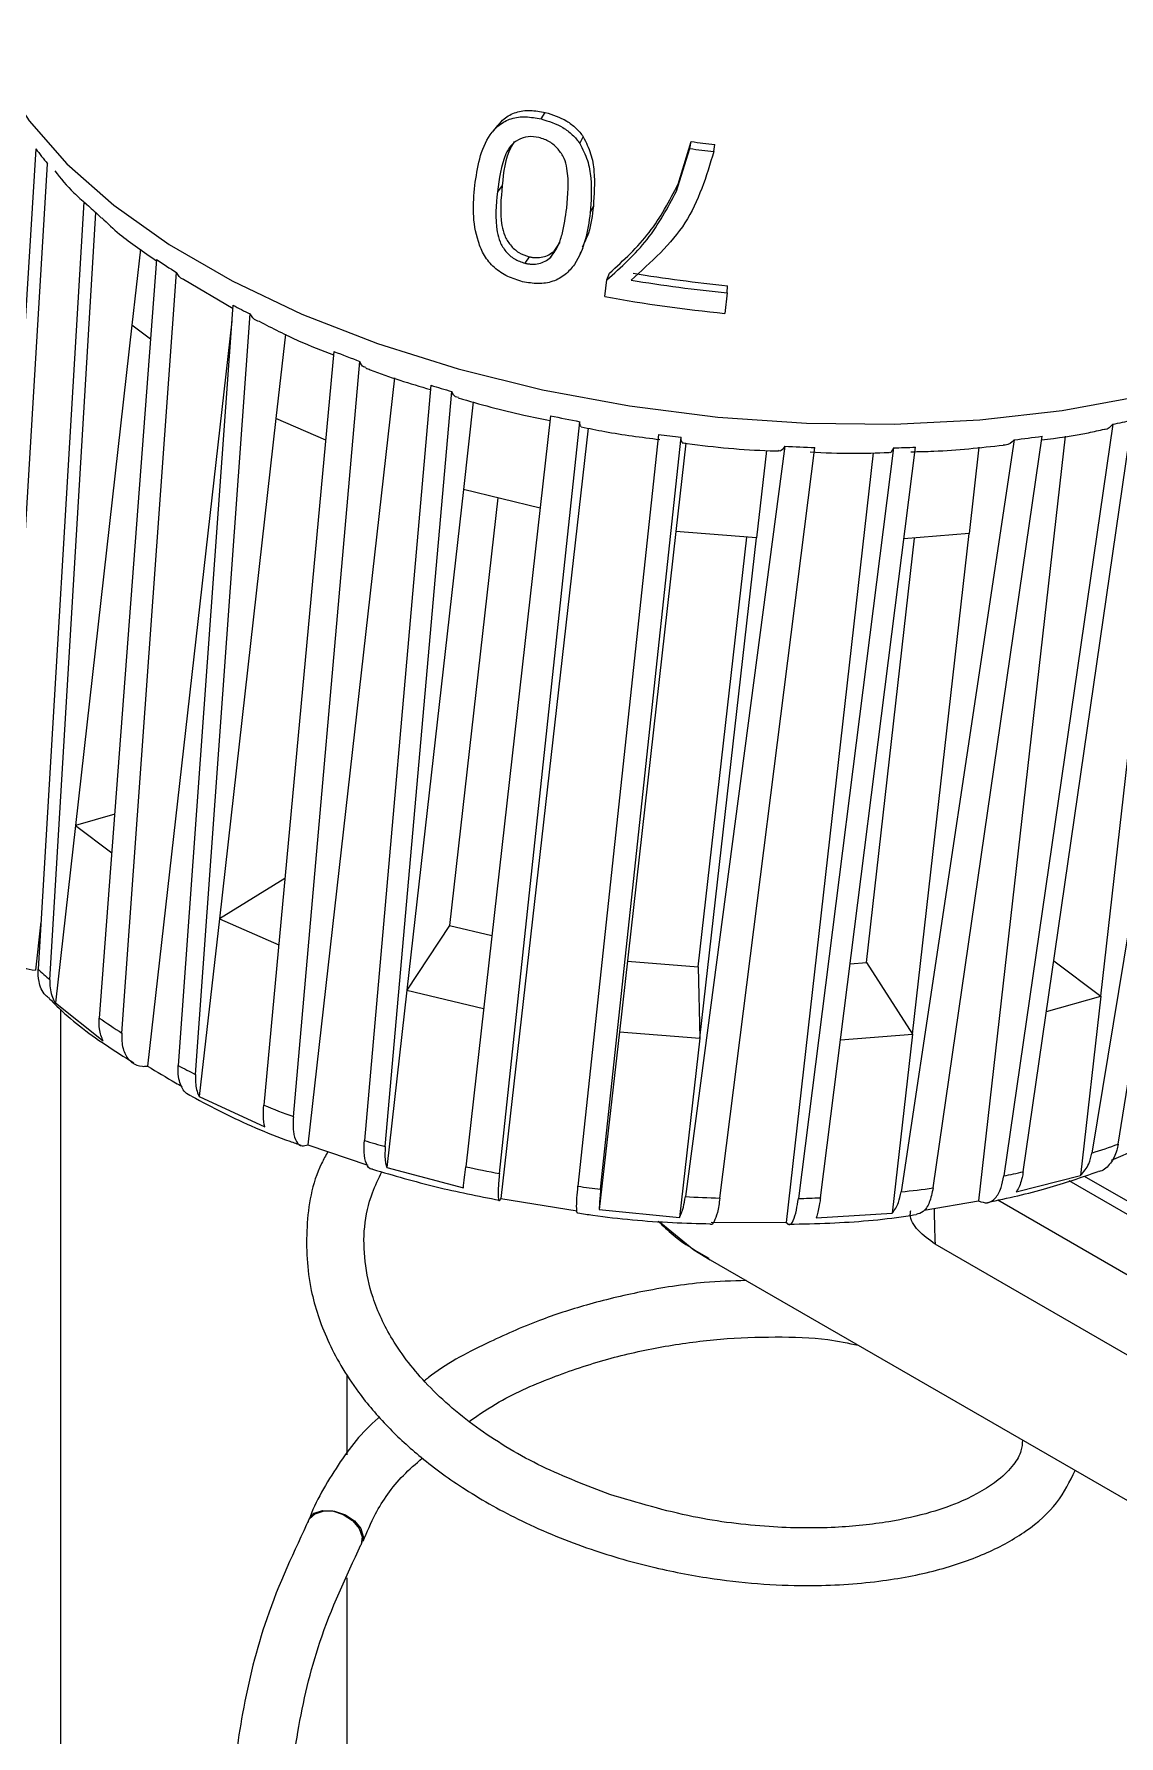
# Model space of a CAD drawing. Extents: x 75 to 2075, y 25 to 1460.
# Drawn here: x 1561.8 to 1608.7, y 977.1 to 1050.7 of the extents above; entities that cross this region are included whole.
import ezdxf

# ---------------------------------------------------------------- set-up
doc = ezdxf.new("R2010")
doc.units = 0
doc.header["$LTSCALE"] = 5
doc.linetypes.add('SLD-KATı', pattern=[0])
doc.layers.get('0').update_dxf_attribs({"linetype": 'CONTINUOUS'})

msp = doc.modelspace()

# ---------------------------------------------------------------- linework, layer by layer
at = {"color": 7, "linetype": 'SLD-KATı'}
for p, q in [((1583.691, 1047.003), (1583.872, 1047.283)), ((1585.367, 1045.944), (1585.516, 1046.231)), ((1589.612, 1044.186), (1590.177, 1046.025)), ((1590.115, 1045.723), (1590.177, 1046.025)), ((1591.155, 1045.59), (1591.198, 1045.895)), ((1561.862, 1045.708), (1559.812, 1012.652)), ((1589.543, 1043.885), (1590.115, 1045.723)), ((1560.387, 1011.916), (1562.373, 1045.068)), ((1582.016, 1044.13), (1581.807, 1043.857)), ((1589.543, 1043.885), (1589.612, 1044.186)), ((1563.943, 1043.417), (1561.958, 1010.265)), ((1562.469, 1009.805), (1564.451, 1042.956)), ((1564.698, 1042.716), (1564.451, 1042.956)), ((1585.816, 1042.944), (1585.95, 1043.234)), ((1584.253, 1041.292), (1584.51, 1041.682)), ((1567.082, 1040.929), (1564.606, 1008.148)), ((1566.388, 1041.372), (1566.017, 1038.097)), ((1583.178, 1041.049), (1582.997, 1040.768)), ((1584.253, 1041.292), (1584.091, 1041.007)), ((1565.58, 1007.5), (1567.939, 1040.366)), ((1568.244, 1040.083), (1570.388, 1038.807)), ((1586.45, 1039.323), (1586.531, 1040.043)), ((1586.531, 1040.043), (1586.647, 1040.337)), ((1591.731, 1039.488), (1591.63, 1038.597)), ((1591.731, 1039.488), (1591.751, 1039.795)), ((1570.377, 1038.957), (1568.018, 1006.09)), ((1568.763, 1005.709), (1571.119, 1038.575)), ((1566.017, 1038.097), (1563.573, 1016.468)), ((1566.822, 1037.491), (1566.017, 1038.097)), ((1570.327, 1038.266), (1566.687, 1006.066)), ((1572.648, 1037.698), (1572.237, 1034.057)), ((1574.743, 1036.954), (1571.713, 1004.382)), ((1572.991, 1003.885), (1575.863, 1036.525)), ((1577.366, 1035.817), (1573.618, 1002.664)), ((1578.928, 1035.495), (1576.056, 1002.855)), ((1576.963, 1002.59), (1579.832, 1035.228)), ((1612.86, 1034.986), (1607.491, 1002.312)), ((1608.629, 1002.699), (1613.845, 1035.328)), ((1580.764, 1034.776), (1580.335, 1030.984)), ((1584.095, 1034.173), (1580.437, 1001.724)), ((1572.237, 1034.057), (1569.792, 1012.428)), ((1574.386, 1033.117), (1572.237, 1034.057)), ((1581.894, 1001.427), (1585.368, 1033.919)), ((1585.722, 1033.639), (1581.958, 1000.344)), ((1608.389, 1033.809), (1603.683, 1001.323)), ((1604.522, 1001.505), (1609.23, 1033.989)), ((1588.761, 1033.369), (1585.287, 1000.877)), ((1586.266, 1000.754), (1589.739, 1033.244)), ((1589.949, 1032.988), (1589.518, 1029.177)), ((1594.223, 1032.859), (1589.925, 1000.433)), ((1591.418, 1000.365), (1595.524, 1032.804)), ((1593.425, 1032.679), (1592.997, 1028.9)), ((1598.913, 1032.788), (1594.807, 1000.349)), ((1595.762, 1000.38), (1599.869, 1032.817)), ((1604.135, 1033.139), (1599.247, 1000.636)), ((1600.63, 1000.803), (1605.336, 1033.29)), ((1602.606, 1032.815), (1602.185, 1029.085)), ((1606.329, 1033.288), (1602.594, 1000.245)), ((1598.039, 1032.576), (1594.28, 999.315)), ((1580.335, 1030.984), (1577.89, 1009.355)), ((1581.83, 1030.624), (1579.741, 1012.146)), ((1583.646, 1030.188), (1580.335, 1030.984)), ((1607.874, 1009.094), (1610.319, 1030.723)), ((1589.518, 1029.177), (1587.074, 1007.548)), ((1592.997, 1028.9), (1589.518, 1029.177)), ((1602.185, 1029.085), (1599.367, 1028.852)), ((1599.74, 1007.456), (1602.185, 1029.085)), ((1590.478, 1010.367), (1592.577, 1028.933)), ((1590.553, 1007.271), (1592.997, 1028.9)), ((1597.747, 1010.553), (1599.82, 1028.89)), ((1563.573, 1016.468), (1562.706, 1008.798)), ((1565.271, 1016.951), (1563.573, 1016.468)), ((1563.573, 1016.468), (1565.145, 1015.285)), ((1572.624, 1014.171), (1569.792, 1012.428)), ((1562.08, 1012.308), (1561.844, 1010.215)), ((1569.792, 1012.428), (1568.925, 1004.759)), ((1569.792, 1012.428), (1572.357, 1011.307)), ((1579.741, 1012.146), (1577.89, 1009.355)), ((1579.741, 1012.146), (1581.563, 1011.708)), ((1587.42, 1010.61), (1590.478, 1010.367)), ((1605.843, 1010.621), (1607.874, 1009.094)), ((1590.478, 1010.367), (1590.553, 1007.271)), ((1597.043, 1010.495), (1597.747, 1010.553)), ((1597.747, 1010.553), (1599.74, 1007.456)), ((1577.89, 1009.355), (1577.023, 1001.685)), ((1577.89, 1009.355), (1581.208, 1008.558)), ((1562.706, 1008.798), (1564.775, 1007.157)), ((1562.937, 945.331), (1562.937, 1008.53)), ((1605.525, 1008.425), (1607.874, 1009.094)), ((1607.874, 1009.094), (1606.998, 1001.346)), ((1587.074, 1007.548), (1586.207, 999.878)), ((1587.074, 1007.548), (1590.553, 1007.271)), ((1590.553, 1007.271), (1589.677, 999.524)), ((1596.626, 1007.199), (1599.74, 1007.456)), ((1599.74, 1007.456), (1598.864, 999.709)), ((1568.925, 1004.759), (1571.755, 1003.44)), ((1573.618, 1002.664), (1576.21, 1001.793)), ((1608.338, 1002.009), (1609.481, 1002.493)), ((1577.023, 1001.685), (1580.336, 1000.809)), ((1604.217, 1000.63), (1606.998, 1001.346)), ((1581.958, 1000.344), (1585.252, 999.81)), ((1603.421, 1000.285), (1611.15, 995.824)), ((1586.207, 999.878), (1589.677, 999.524)), ((1595.577, 999.514), (1598.864, 999.709)), ((1600.237, 999.844), (1602.594, 1000.245)), ((1591.043, 999.33), (1594.28, 999.315)), ((1611.15, 992.353), (1600.72, 998.375)), ((1590.998, 997.697), (1612.875, 985.068)), ((1575.312, 989.278), (1575.312, 992.724)), ((1576.005, 985.737), (1575.934, 985.436)), ((1575.312, 956.752), (1575.312, 983.962))]:
    msp.add_line(p, q, dxfattribs=at)
at = {"color": 8, "linetype": 'SLD-KATı'}
for p, q in [((1611.449, 998.255), (1606.509, 1001.107)), ((1607.158, 1001.32), (1611.551, 998.784))]:
    msp.add_line(p, q, dxfattribs=at)
at = {"color": 8, "linetype": 'SLD-KATı', "flags": 128}
for points in [[(1559.233, 1054.025), (1559.211, 1052.687), (1559.56, 1050.761), (1560.35, 1048.83), (1561.57, 1046.921), (1563.204, 1045.059), (1565.229, 1043.27), (1567.618, 1041.577), (1570.339, 1040.003), (1573.356, 1038.57), (1576.626, 1037.298), (1580.107, 1036.202), (1583.751, 1035.299), (1587.508, 1034.601), (1591.329, 1034.116), (1595.16, 1033.851), (1598.951, 1033.811), (1602.65, 1033.994), (1606.207, 1034.4), (1609.575, 1035.023), (1612.707, 1035.853), (1615.56, 1036.881)], [(1588.873, 999.302), (1590.299, 998.137), (1590.998, 997.697)]]:
    msp.add_lwpolyline(points, dxfattribs=at)
at = {"color": 7, "linetype": 'SLD-KATı', "flags": 128}
for points in [[(1573.615, 986.351), (1573.674, 986.486), (1573.928, 986.726), (1574.314, 986.848), (1574.774, 986.834), (1575.238, 986.685), (1575.635, 986.424), (1575.904, 986.092), (1576.005, 985.737)], [(1573.687, 986.524), (1573.894, 986.75), (1574.246, 986.872), (1574.682, 986.853), (1575.136, 986.698), (1575.539, 986.429), (1575.829, 986.087), (1575.962, 985.724)], [(1575.962, 985.724), (1575.918, 985.396), (1575.91, 985.38)]]:
    msp.add_lwpolyline(points, dxfattribs=at)
at = {"color": 7, "linetype": 'SLD-KATı'}
for centre, radius, start, end in [((1599.199, 1112.691), 67.274, 262.29325, 263.16929), ((1574.75, 1055.47), 16.168, 217.14115, 220.04453), ((1599.307, 1113.647), 68.543, 262.29325, 263.16929), ((1579.161, 1059.663), 22.26, 226.87181, 228.63552), ((1584.885, 1067.137), 31.683, 235.81307, 237.66709), ((1598.621, 1107.58), 68.44, 260.71487, 264.22193), ((1598.513, 1106.626), 67.172, 260.71487, 264.22193), ((1598.503, 1106.546), 68.295, 259.83521, 264.2247), ((1589.191, 1074.551), 40.261, 242.13961, 243.32771), ((1593.444, 1084.064), 50.685, 248.34913, 249.70455), ((1595.791, 1090.981), 57.993, 253.09523, 254.02674), ((1597.306, 1097.018), 64.218, 258.12844, 259.28603), ((1599.604, 1076.844), 43.923, 281.53763, 282.65872), ((1597.661, 1099.087), 66.318, 262.28739, 263.13921), ((1597.568, 1097.615), 64.843, 267.04298, 268.19311), ((1597.558, 1093.303), 60.53, 271.28217, 272.18746), ((1598.219, 1085.004), 52.202, 276.50718, 277.83621), ((1576.316, 1025.707), 21.086, 227.08152, 228.95021), ((1581.303, 1032.194), 29.275, 235.22416, 237.51509), ((1585.704, 1039.749), 38.023, 242.2798, 243.54112), ((1589.42, 1048.038), 47.11, 247.92242, 249.59067), ((1591.83, 1055.112), 54.586, 253.2042, 254.19533), ((1597.865, 1032.488), 31.674, 287.69253, 289.86627), ((1593.158, 1060.4), 60.039, 257.76724, 259.18644), ((1595.406, 1041.415), 40.938, 281.66539, 282.8661), ((1593.531, 1062.547), 62.219, 262.38619, 263.2945), ((1593.448, 1061.302), 60.971, 266.68722, 268.09192), ((1593.438, 1056.937), 56.605, 271.38627, 272.35369), ((1594.001, 1049.728), 49.372, 276.09975, 277.71665)]:
    msp.add_arc(centre, radius, start, end, dxfattribs=at)
at = {"color": 8, "linetype": 'SLD-KATı'}
msp.add_arc((1632.668, 1000.067), 31.993, 180.29805, 183.03197, dxfattribs=at)
at = {"color": 7, "linetype": 'SLD-KATı'}
for points, knots in [([(1581.836, 1046.721), (1581.918, 1046.823), (1582.119, 1047.071), (1582.595, 1047.319), (1583.22, 1047.405), (1583.655, 1047.323), (1583.872, 1047.283)], [0, 0, 0, 0, 0.187969, 0.458453, 0.728959, 1, 1, 1, 1]), ([(1580.83, 1044.125), (1580.886, 1044.514), (1580.998, 1045.292), (1581.355, 1046.194), (1581.863, 1046.764), (1582.389, 1047.048), (1583.028, 1047.127), (1583.47, 1047.044), (1583.691, 1047.003)], [0, 0, 0, 0, 0.248905, 0.497483, 0.622312, 0.747532, 0.873476, 1, 1, 1, 1]), ([(1581.824, 1046.735), (1581.786, 1046.688), (1581.71, 1046.593), (1581.634, 1046.499), (1581.596, 1046.452)], [0, 0, 0, 0, 0.499999, 1, 1, 1, 1]), ([(1583.691, 1047.003), (1584.018, 1046.902), (1584.508, 1046.752), (1584.984, 1046.381), (1585.22, 1046.142), (1585.318, 1046.01), (1585.367, 1045.944)], [0, 0, 0, 0, 0.500317, 0.750428, 0.875333, 1, 1, 1, 1]), ([(1583.872, 1047.283), (1584.193, 1047.183), (1584.676, 1047.035), (1585.141, 1046.666), (1585.372, 1046.429), (1585.468, 1046.297), (1585.516, 1046.231)], [0, 0, 0, 0, 0.498816, 0.749152, 0.874551, 1, 1, 1, 1]), ([(1583.6, 1046.201), (1583.44, 1046.224), (1583.121, 1046.269), (1582.698, 1046.118), (1582.362, 1045.861), (1581.969, 1045.13), (1581.879, 1044.422), (1581.807, 1043.857)], [0, 0, 0, 0, 0.1262341, 0.2519697, 0.3771553, 0.5019799, 1, 1, 1, 1]), ([(1582.534, 1046.028), (1582.481, 1045.941), (1582.139, 1045.39), (1582.072, 1044.707), (1582.016, 1044.13)], [0, 0, 0, 0, 0.1570953, 1, 1, 1, 1]), ([(1584.8, 1043.148), (1584.856, 1043.717), (1584.926, 1044.429), (1584.711, 1045.307), (1584.442, 1045.704), (1584.071, 1046.047), (1583.757, 1046.15), (1583.6, 1046.201)], [0, 0, 0, 0, 0.497974, 0.622797, 0.74799, 0.873719, 1, 1, 1, 1]), ([(1585.367, 1045.944), (1585.489, 1045.702), (1585.732, 1045.218), (1585.903, 1044.192), (1585.85, 1043.443), (1585.816, 1042.944)], [0, 0, 0, 0, 0.250377, 0.500477, 1, 1, 1, 1]), ([(1585.516, 1046.231), (1585.635, 1045.989), (1585.873, 1045.505), (1586.038, 1044.482), (1585.985, 1043.733), (1585.95, 1043.234)], [0, 0, 0, 0, 0.249685, 0.499808, 1, 1, 1, 1]), ([(1591.155, 1045.59), (1590.829, 1044.515), (1590.177, 1042.36), (1588.446, 1040.812), (1587.578, 1040.037)], [0, 0, 0, 0, 0.498764, 1, 1, 1, 1]), ([(1562.685, 1044.755), (1562.941, 1044.435), (1563.337, 1043.938), (1563.862, 1043.484), (1564.047, 1043.323)], [0, 0, 0, 0, 0.645258, 1, 1, 1, 1]), ([(1582.896, 1039.97), (1582.677, 1040.035), (1582.241, 1040.166), (1581.656, 1040.556), (1581.21, 1041.088), (1580.893, 1041.901), (1580.717, 1042.938), (1580.793, 1043.729), (1580.83, 1044.125)], [0, 0, 0, 0, 0.126499, 0.252548, 0.377658, 0.502458, 0.751109, 1, 1, 1, 1]), ([(1581.807, 1043.857), (1581.75, 1043.285), (1581.678, 1042.57), (1581.896, 1041.681), (1582.153, 1041.269), (1582.526, 1040.922), (1582.84, 1040.82), (1582.997, 1040.768)], [0, 0, 0, 0, 0.497951, 0.622754, 0.747957, 0.873668, 1, 1, 1, 1]), ([(1582.016, 1044.13), (1581.959, 1043.559), (1581.886, 1042.845), (1582.099, 1041.956), (1582.35, 1041.547), (1582.715, 1041.201), (1583.024, 1041.099), (1583.178, 1041.049)], [0, 0, 0, 0, 0.500475, 0.625625, 0.750585, 0.875285, 1, 1, 1, 1]), ([(1586.531, 1040.043), (1587.152, 1040.6), (1588.391, 1041.714), (1589.16, 1043.162), (1589.543, 1043.885)], [0, 0, 0, 0, 0.500627, 1, 1, 1, 1]), ([(1586.647, 1040.337), (1587.258, 1040.896), (1588.479, 1042.016), (1589.234, 1043.462), (1589.612, 1044.186)], [0, 0, 0, 0, 0.499842, 1, 1, 1, 1]), ([(1585.816, 1042.944), (1585.759, 1042.554), (1585.646, 1041.774), (1585.279, 1040.852), (1584.753, 1040.257), (1584.213, 1039.95), (1583.561, 1039.85), (1583.118, 1039.93), (1582.896, 1039.97)], [0, 0, 0, 0, 0.24892, 0.497499, 0.622366, 0.74757, 0.873484, 1, 1, 1, 1]), ([(1584.091, 1041.007), (1584.206, 1041.159), (1584.435, 1041.463), (1584.663, 1042.197), (1584.745, 1042.768), (1584.8, 1043.148)], [0, 0, 0, 0, 0.249911, 0.500007, 1, 1, 1, 1]), ([(1585.95, 1043.234), (1585.906, 1042.838), (1585.836, 1042.215), (1585.568, 1041.662), (1585.47, 1041.461)], [0, 0, 0, 0, 0.636252, 1, 1, 1, 1]), ([(1564.708, 1042.728), (1564.96, 1042.492), (1565.657, 1041.837), (1566.523, 1041.248), (1567.078, 1040.871)], [0, 0, 0, 0, 0.360125, 1, 1, 1, 1]), ([(1582.997, 1040.768), (1583.048, 1040.758), (1583.149, 1040.736), (1583.352, 1040.72), (1583.6, 1040.743), (1583.872, 1040.841), (1584.018, 1040.952), (1584.091, 1041.007)], [0, 0, 0, 0, 0.125755, 0.251386, 0.501746, 0.751283, 1, 1, 1, 1]), ([(1583.178, 1041.049), (1583.228, 1041.038), (1583.328, 1041.017), (1583.527, 1041.001), (1583.771, 1041.026), (1584.038, 1041.125), (1584.182, 1041.236), (1584.253, 1041.292)], [0, 0, 0, 0, 0.125177, 0.250287, 0.500035, 0.749914, 1, 1, 1, 1]), ([(1585.385, 1041.174), (1585.406, 1041.218), (1585.448, 1041.306), (1585.49, 1041.393), (1585.511, 1041.437)], [0, 0, 0, 0, 0.499937, 1, 1, 1, 1]), ([(1568.239, 1040.071), (1568.232, 1040.073), (1568.097, 1040.11), (1568.016, 1040.241), (1567.939, 1040.366)], [0, 0, 0, 0, 0.048322, 1, 1, 1, 1]), ([(1571.508, 1038.254), (1571.47, 1038.263), (1571.301, 1038.302), (1571.198, 1038.456), (1571.119, 1038.575)], [0, 0, 0, 0, 0.224915, 1, 1, 1, 1]), ([(1571.51, 1038.257), (1572.075, 1037.964), (1573.089, 1037.44), (1574.226, 1036.999), (1574.729, 1036.805)], [0, 0, 0, 0, 0.557625, 1, 1, 1, 1]), ([(1576.124, 1036.268), (1576.089, 1036.27), (1575.973, 1036.278), (1575.908, 1036.423), (1575.863, 1036.525)], [0, 0, 0, 0, 0.29785, 1, 1, 1, 1]), ([(1576.115, 1036.244), (1576.181, 1036.218), (1577.06, 1035.859), (1578.022, 1035.572), (1578.912, 1035.307)], [0, 0, 0, 0, 0.074621, 1, 1, 1, 1]), ([(1580.121, 1034.967), (1580.076, 1034.969), (1579.949, 1034.975), (1579.878, 1035.129), (1579.832, 1035.228)], [0, 0, 0, 0, 0.353693, 1, 1, 1, 1]), ([(1580.116, 1034.947), (1581.05, 1034.679), (1582.343, 1034.308), (1583.699, 1034.045), (1584.076, 1033.972)], [0, 0, 0, 0, 0.7223602, 1, 1, 1, 1]), ([(1585.427, 1033.714), (1585.413, 1033.707), (1585.378, 1033.687), (1585.372, 1033.831), (1585.368, 1033.919)], [0, 0, 0, 0, 0.384869, 1, 1, 1, 1]), ([(1585.424, 1033.7), (1585.764, 1033.628), (1586.877, 1033.393), (1588.023, 1033.25), (1588.819, 1033.151)], [0, 0, 0, 0, 0.30489, 1, 1, 1, 1]), ([(1605.313, 1033.133), (1606.005, 1033.221), (1606.942, 1033.341), (1607.802, 1033.545), (1608.027, 1033.598)], [0, 0, 0, 0, 0.738495, 1, 1, 1, 1]), ([(1608.389, 1033.809), (1608.287, 1033.691), (1608.177, 1033.564), (1608.039, 1033.587), (1608.029, 1033.589)], [0, 0, 0, 0, 0.926257, 1, 1, 1, 1]), ([(1589.797, 1033.04), (1589.784, 1033.033), (1589.749, 1033.014), (1589.743, 1033.156), (1589.739, 1033.244)], [0, 0, 0, 0, 0.380396, 1, 1, 1, 1]), ([(1589.793, 1033.01), (1589.863, 1033), (1591.119, 1032.817), (1592.519, 1032.696), (1593.826, 1032.657), (1593.945, 1032.654)], [0, 0, 0, 0, 0.0511567, 0.9132688, 1, 1, 1, 1]), ([(1594.223, 1032.859), (1594.155, 1032.753), (1594.067, 1032.617), (1593.968, 1032.663), (1593.946, 1032.674)], [0, 0, 0, 0, 0.774581, 1, 1, 1, 1]), ([(1598.913, 1032.788), (1598.862, 1032.682), (1598.797, 1032.544), (1598.729, 1032.588), (1598.714, 1032.598)], [0, 0, 0, 0, 0.776014, 1, 1, 1, 1]), ([(1599.674, 1032.619), (1600.003, 1032.626), (1601.371, 1032.652), (1602.679, 1032.798), (1603.671, 1032.908)], [0, 0, 0, 0, 0.241192, 1, 1, 1, 1]), ([(1604.135, 1033.139), (1604.015, 1033.023), (1603.875, 1032.886), (1603.697, 1032.913), (1603.671, 1032.917)], [0, 0, 0, 0, 0.850051, 1, 1, 1, 1]), ([(1595.32, 1032.611), (1595.933, 1032.582), (1597.079, 1032.529), (1598.196, 1032.573), (1598.714, 1032.594)], [0, 0, 0, 0, 0.53542, 1, 1, 1, 1]), ([(1560.387, 1011.916), (1560.397, 1011.681), (1560.417, 1011.21), (1560.763, 1010.658), (1561.256, 1010.309), (1561.664, 1010.244), (1561.844, 1010.215)], [0, 0, 0, 0, 0.2637582, 0.5275868, 0.7916185, 1, 1, 1, 1]), ([(1562.464, 1008.986), (1562.398, 1009.035), (1562.161, 1009.21), (1561.976, 1009.666), (1561.963, 1010.083), (1561.958, 1010.265)], [0, 0, 0, 0, 0.178315, 0.639834, 1, 1, 1, 1]), ([(1562.469, 1009.805), (1562.467, 1009.716), (1562.461, 1009.389), (1562.558, 1009.048), (1562.686, 1008.832), (1562.706, 1008.798)], [0, 0, 0, 0, 0.242341, 0.8820994, 1, 1, 1, 1]), ([(1562.456, 1008.978), (1562.559, 1008.873), (1563.248, 1008.171), (1564.456, 1007.238), (1565.68, 1006.472), (1566.095, 1006.213)], [0, 0, 0, 0, 0.104225, 0.696212, 1, 1, 1, 1]), ([(1564.775, 1007.157), (1564.707, 1007.317), (1564.589, 1007.591), (1564.601, 1007.984), (1564.606, 1008.148)], [0, 0, 0, 0, 0.58336, 1, 1, 1, 1]), ([(1565.58, 1007.5), (1565.577, 1007.408), (1565.564, 1007.084), (1565.671, 1006.6), (1565.987, 1006.189), (1566.362, 1006.047), (1566.615, 1006.062), (1566.687, 1006.066)], [0, 0, 0, 0, 0.102988, 0.366807, 0.630616, 0.89468, 1, 1, 1, 1]), ([(1566.687, 1006.066), (1567.093, 1005.825), (1567.593, 1005.527), (1568.095, 1005.242), (1568.19, 1005.188)], [0, 0, 0, 0, 0.810366, 1, 1, 1, 1]), ([(1568.595, 1004.767), (1568.495, 1004.816), (1568.248, 1004.938), (1568.07, 1005.342), (1568.004, 1005.761), (1568.014, 1005.999), (1568.018, 1006.09)], [0, 0, 0, 0, 0.253147, 0.623797, 0.855606, 1, 1, 1, 1]), ([(1568.763, 1005.709), (1568.759, 1005.621), (1568.747, 1005.299), (1568.815, 1004.98), (1568.91, 1004.788), (1568.925, 1004.759)], [0, 0, 0, 0, 0.242341, 0.882099, 1, 1, 1, 1]), ([(1568.595, 1004.767), (1569.039, 1004.529), (1570.361, 1003.821), (1571.967, 1003.119), (1573.166, 1002.707), (1573.33, 1002.651)], [0, 0, 0, 0, 0.304419, 0.905143, 1, 1, 1, 1]), ([(1571.755, 1003.44), (1571.726, 1003.585), (1571.675, 1003.833), (1571.702, 1004.221), (1571.713, 1004.382)], [0, 0, 0, 0, 0.58336, 1, 1, 1, 1]), ([(1572.991, 1003.885), (1572.983, 1003.661), (1572.966, 1003.212), (1573.106, 1002.778), (1573.332, 1002.584), (1573.531, 1002.64), (1573.618, 1002.664)], [0, 0, 0, 0, 0.263758, 0.527587, 0.791618, 1, 1, 1, 1]), ([(1576.414, 1001.617), (1576.399, 1001.615), (1576.279, 1001.602), (1576.137, 1001.838), (1576.027, 1002.271), (1576.048, 1002.677), (1576.056, 1002.855)], [0, 0, 0, 0, 0.047729, 0.390486, 0.732835, 1, 1, 1, 1]), ([(1576.963, 1002.59), (1576.957, 1002.503), (1576.935, 1002.185), (1576.964, 1001.883), (1577.015, 1001.712), (1577.023, 1001.685)], [0, 0, 0, 0, 0.242341, 0.882099, 1, 1, 1, 1]), ([(1608.629, 1002.699), (1608.611, 1002.609), (1608.548, 1002.287), (1608.308, 1001.85), (1608.007, 1001.546), (1607.795, 1001.52), (1607.769, 1001.517)], [0, 0, 0, 0, 0.1540119, 0.5485354, 0.9430448, 1, 1, 1, 1]), ([(1574.482, 1002.374), (1574.388, 1002.205), (1573.81, 1001.172), (1573.485, 999.134), (1573.611, 996.561), (1574.282, 994.558), (1575.037, 993.094), (1575.876, 991.825), (1577.016, 990.49), (1578.558, 989.073), (1580.471, 987.686), (1582.924, 986.319), (1585.706, 985.181), (1588.521, 984.377), (1591.759, 983.766), (1595.143, 983.536), (1598.406, 983.768), (1600.94, 984.272), (1603.013, 985.006), (1604.706, 985.948), (1606.08, 987.16), (1606.535, 988.119), (1606.762, 988.597)], [0, 0, 0, 0, 0.013127, 0.080377, 0.146257, 0.198673, 0.226251, 0.256481, 0.298484, 0.337898, 0.383873, 0.436277, 0.49514, 0.54691, 0.593949, 0.673644, 0.735154, 0.790222, 0.842663, 0.894298, 0.947324, 1, 1, 1, 1]), ([(1606.998, 1001.346), (1607.134, 1001.499), (1607.366, 1001.76), (1607.454, 1002.15), (1607.491, 1002.312)], [0, 0, 0, 0, 0.58336, 1, 1, 1, 1]), ([(1586.662, 987.555), (1585.665, 987.938), (1583.639, 988.715), (1580.949, 990.332), (1578.751, 992.203), (1577.239, 994.157), (1576.391, 995.974), (1575.941, 998.094), (1576.068, 999.959), (1576.669, 1001.203), (1576.814, 1001.503)], [0, 0, 0, 0, 0.133582, 0.271551, 0.413918, 0.54552, 0.659513, 0.756536, 0.941284, 1, 1, 1, 1]), ([(1576.413, 1001.613), (1577.321, 1001.347), (1579.099, 1000.824), (1580.974, 1000.456), (1581.891, 1000.275)], [0, 0, 0, 0, 0.51079, 1, 1, 1, 1]), ([(1580.336, 1000.809), (1580.351, 1000.946), (1580.376, 1001.18), (1580.419, 1001.564), (1580.437, 1001.724)], [0, 0, 0, 0, 0.58336, 1, 1, 1, 1]), ([(1581.894, 1001.427), (1581.873, 1001.206), (1581.832, 1000.763), (1581.832, 1000.363), (1581.876, 1000.213), (1581.933, 1000.304), (1581.958, 1000.344)], [0, 0, 0, 0, 0.263758, 0.527587, 0.791618, 1, 1, 1, 1]), ([(1602.594, 1000.245), (1602.725, 1000.199), (1602.987, 1000.107), (1603.328, 1000.328), (1603.571, 1000.748), (1603.649, 1001.147), (1603.683, 1001.323)], [0, 0, 0, 0, 0.2646, 0.529297, 0.793679, 1, 1, 1, 1]), ([(1602.985, 1000.182), (1603.857, 1000.37), (1605.542, 1000.735), (1607.043, 1001.265), (1607.768, 1001.521)], [0, 0, 0, 0, 0.51694, 1, 1, 1, 1]), ([(1604.522, 1001.505), (1604.507, 1001.418), (1604.453, 1001.103), (1604.341, 1000.813), (1604.234, 1000.655), (1604.217, 1000.63)], [0, 0, 0, 0, 0.242341, 0.8820994, 1, 1, 1, 1]), ([(1585.286, 999.735), (1585.28, 999.727), (1585.244, 999.687), (1585.224, 999.892), (1585.231, 1000.3), (1585.27, 1000.701), (1585.287, 1000.877)], [0, 0, 0, 0, 0.07505, 0.407967, 0.740486, 1, 1, 1, 1]), ([(1586.266, 1000.754), (1586.257, 1000.667), (1586.225, 1000.352), (1586.208, 1000.062), (1586.207, 999.903), (1586.207, 999.878)], [0, 0, 0, 0, 0.242341, 0.882099, 1, 1, 1, 1]), ([(1589.677, 999.524), (1589.737, 999.659), (1589.839, 999.89), (1589.9, 1000.273), (1589.925, 1000.433)], [0, 0, 0, 0, 0.58336, 1, 1, 1, 1]), ([(1591.418, 1000.365), (1591.384, 1000.144), (1591.316, 999.701), (1591.171, 999.33), (1591.063, 999.19), (1591.01, 999.233), (1591.009, 999.234)], [0, 0, 0, 0, 0.331043, 0.662174, 0.993559, 1, 1, 1, 1]), ([(1594.28, 999.315), (1594.331, 999.263), (1594.435, 999.158), (1594.593, 999.365), (1594.722, 999.776), (1594.781, 1000.174), (1594.807, 1000.349)], [0, 0, 0, 0, 0.264586, 0.529283, 0.793664, 1, 1, 1, 1]), ([(1595.762, 1000.38), (1595.75, 1000.294), (1595.707, 999.979), (1595.641, 999.693), (1595.586, 999.539), (1595.577, 999.514)], [0, 0, 0, 0, 0.242341, 0.882099, 1, 1, 1, 1]), ([(1598.864, 999.709), (1598.966, 999.849), (1599.139, 1000.089), (1599.215, 1000.475), (1599.247, 1000.636)], [0, 0, 0, 0, 0.58336, 1, 1, 1, 1]), ([(1600.63, 1000.803), (1600.583, 1000.584), (1600.49, 1000.145), (1600.223, 999.742), (1600, 999.687), (1599.897, 999.661)], [0, 0, 0, 0, 0.350451, 0.700995, 1, 1, 1, 1]), ([(1585.285, 999.725), (1585.498, 999.692), (1586.848, 999.483), (1588.777, 999.317), (1590.464, 999.272), (1591.011, 999.257)], [0, 0, 0, 0, 0.112483, 0.712498, 1, 1, 1, 1]), ([(1594.405, 999.241), (1594.994, 999.253), (1596.713, 999.287), (1598.556, 999.438), (1599.747, 999.633), (1599.898, 999.657)], [0, 0, 0, 0, 0.313311, 0.913143, 1, 1, 1, 1]), ([(1600.72, 998.375), (1600.458, 998.563), (1599.934, 998.94), (1599.61, 999.48), (1599.654, 999.778), (1599.663, 999.835)], [0, 0, 0, 0, 0.447292, 0.894572, 1, 1, 1, 1]), ([(1588.754, 999.368), (1588.964, 999.163), (1589.614, 998.53), (1590.401, 998.08), (1590.934, 997.776)], [0, 0, 0, 0, 0.322797, 1, 1, 1, 1]), ([(1592.551, 996.8), (1591.95, 996.782), (1590.447, 996.737), (1588.109, 996.363), (1585.724, 995.797), (1583.472, 995.059), (1581.163, 994.034), (1579.481, 993.15), (1578.712, 992.519), (1578.657, 992.474)], [0, 0, 0, 0, 0.1218271, 0.3047141, 0.4650884, 0.6072436, 0.777687, 0.9839239, 1, 1, 1, 1]), ([(1580.612, 990.738), (1581.026, 991.019), (1582.127, 991.765), (1584.22, 992.671), (1586.649, 993.472), (1589.061, 993.997), (1591.458, 994.308), (1593.815, 994.388), (1595.881, 994.33), (1596.967, 994.096), (1597.395, 994.004)], [0, 0, 0, 0, 0.092493, 0.245628, 0.385913, 0.51603, 0.647351, 0.780401, 0.913299, 1, 1, 1, 1]), ([(1576.722, 990.902), (1576.701, 990.885), (1575.952, 990.279), (1574.834, 988.785), (1573.94, 987.235), (1573.627, 986.381), (1573.616, 986.351)], [0, 0, 0, 0, 0.0132654, 0.4788258, 0.9813383, 1, 1, 1, 1]), ([(1604.49, 989.908), (1604.481, 989.752), (1604.459, 989.402), (1604.135, 988.837), (1603.402, 988.081), (1602.16, 987.345), (1600.496, 986.745), (1598.679, 986.334), (1596.341, 986.081), (1593.484, 986.117), (1590.149, 986.519), (1587.858, 987.2), (1586.662, 987.555)], [0, 0, 0, 0, 0.063683, 0.143411, 0.229041, 0.353288, 0.432354, 0.523019, 0.625005, 0.738654, 0.863484, 1, 1, 1, 1]), ([(1576.004, 985.541), (1576.17, 985.936), (1576.579, 986.913), (1577.429, 988.138), (1578.279, 988.885), (1578.559, 989.13)], [0, 0, 0, 0, 0.312772, 0.77364, 1, 1, 1, 1]), ([(1573.687, 986.523), (1573.022, 985.107), (1571.778, 982.457), (1570.754, 978.306), (1570.213, 974.009), (1570.209, 969.652), (1570.737, 964.714), (1571.848, 959.3), (1573.75, 953.111), (1576.135, 947.144), (1578.71, 941.647), (1581.355, 936.583), (1584.15, 931.696), (1586.787, 927.397), (1589.275, 923.534), (1591.984, 919.492), (1595.19, 914.917), (1598.87, 909.883), (1602.633, 904.935), (1605.744, 900.955), (1607.53, 898.737), (1608.08, 898.054)], [0, 0, 0, 0, 0.057005, 0.106695, 0.150087, 0.205388, 0.250798, 0.309448, 0.377527, 0.446665, 0.499387, 0.554493, 0.611572, 0.660708, 0.698312, 0.742203, 0.798755, 0.856598, 0.918776, 0.974987, 1, 1, 1, 1]), ([(1609.67, 900.073), (1609.083, 900.802), (1607.152, 903.199), (1603.321, 908.129), (1598.606, 914.421), (1593.835, 921.177), (1589.318, 927.995), (1584.832, 935.388), (1581.099, 942.383), (1578.299, 948.465), (1576.328, 953.443), (1574.83, 958.057), (1573.878, 961.828), (1573.284, 964.961), (1572.901, 967.827), (1572.707, 970.813), (1572.755, 974.034), (1573.153, 977.526), (1574.084, 981.479), (1575.268, 984.008), (1575.91, 985.379)], [0, 0, 0, 0, 0.0274914, 0.0904776, 0.1825713, 0.2570064, 0.3319196, 0.4218573, 0.5111664, 0.5672561, 0.6235593, 0.6747957, 0.7183703, 0.7473588, 0.7784685, 0.8141746, 0.848871, 0.8908986, 0.9408561, 1, 1, 1, 1])]:
    msp.add_open_spline(points, degree=3, knots=knots, dxfattribs=at)

doc.saveas('drawing.dxf')
